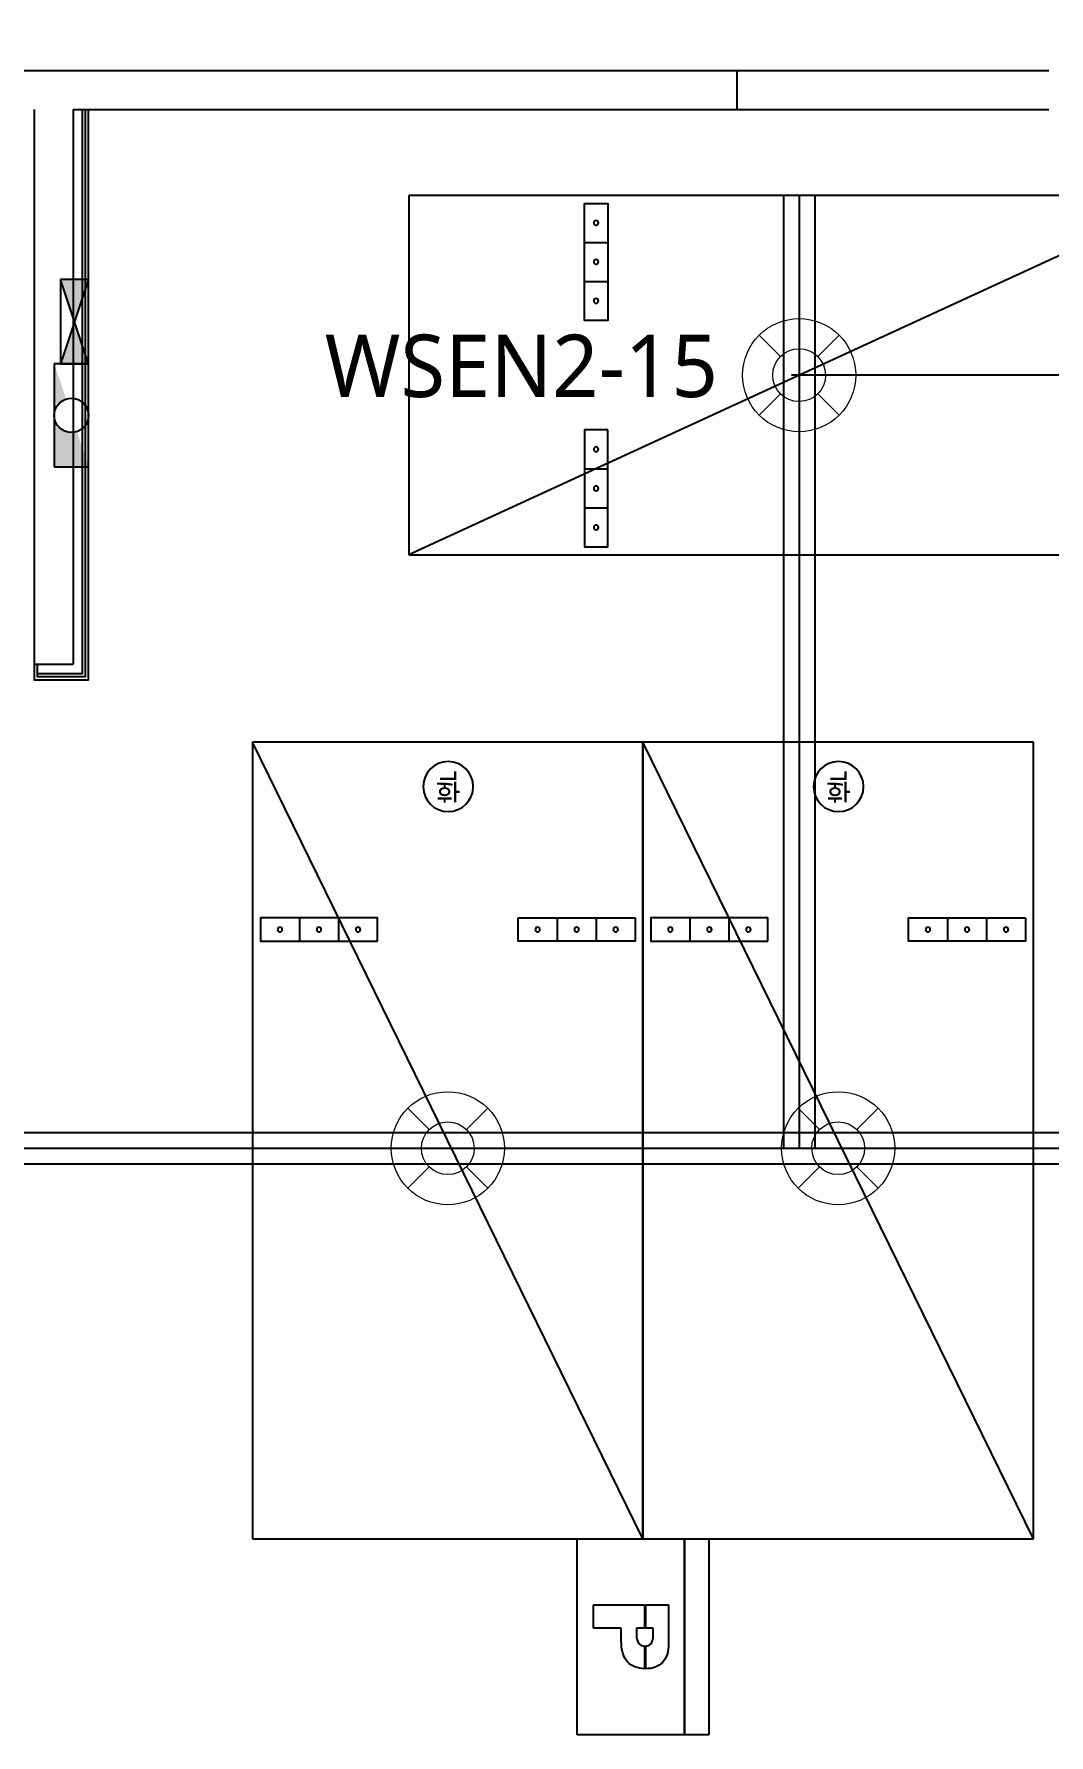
# Model space of a CAD drawing. Header units: millimetres. Extents: x -105683 to 94728, y -31127 to 151123.
# Drawn here: x 73475 to 79975, y 13138 to 24029 of the extents above; entities that cross this region are included whole.
import ezdxf
from ezdxf.enums import TextEntityAlignment as Align

# ---------------------------------------------------------------- set-up
doc = ezdxf.new("R2010")
doc.units = ezdxf.units.MM
doc.linetypes.add('AUDIT_D_080121100638-0', pattern=[0])
for name, color, linetype in [('e-plan', 9, 'Continuous'), ('E-TEXT', 6, 'Continuous'), ('레이스웨이', 3, 'Continuous'), ('만공차등', 6, 'Continuous'), ('유도배선', 6, 'Continuous')]:
    doc.layers.add(name, color=color, linetype=linetype)
doc.layers.add('초음파센서', color=1, linetype='AUDIT_D_080121100638-0', lineweight=13)
doc.styles.add('xr_plan$0$신화문자', font='malgun_0.ttf', dxfattribs={"width": 0.9})
doc.styles.add('Xref-지하1층$0$USUN', font='malgun_0.ttf')

# ---------------------------------------------------------------- blocks, each defined once
blk = doc.blocks.new('xr_plan$0$확장형주차')
at = {"layer": 'e-plan', "linetype": 'Continuous'}
blk.add_line((2500, 5100), (0, 0), dxfattribs=at)
at = {"layer": 'e-plan'}
for p, q in [((0, 0), (0, 5100)), ((0, 5100), (2500, 5100)), ((2500, 5100), (2500, 0)), ((300.0000000102318, 1125.000000008026), (300.0000000102318, 1275.0000000113)), ((550.0000000156887, 1125.000000008026), (550.0000000156887, 1275.0000000113)), ((1950.000000041882, 1125.000000008026), (1950.000000041882, 1275.0000000113)), ((2200.000000047339, 1125.000000008026), (2200.000000047339, 1275.0000000113)), ((2500, 0), (0, 0))]:
    blk.add_line(p, q, dxfattribs=at)
for points in [[(800.0000000211458, 1275.0000000113), (800.0000000211458, 1125.000000008026), (50.00000000477485, 1125.000000008026), (50.00000000477485, 1275.0000000113)], [(2450.000000052796, 1125.000000008026), (2450.000000052796, 1275.0000000113), (1700.000000036425, 1275.0000000113), (1700.000000036425, 1125.000000008026)]]:
    blk.add_lwpolyline(points, close=True, dxfattribs=at)
for centre, radius in [((175.0000000075033, 1200.000000009663), 15.00000000032741), ((425.0000000129602, 1200.000000009663), 15.00000000032741), ((675.0000000184173, 1200.000000009663), 15.00000000032741), ((1825.000000039153, 1200.000000009663), 15.00000000032741), ((2075.000000044611, 1200.000000009663), 15.00000000032741), ((2325.000000050068, 1200.000000009663), 15.00000000032741), ((1252.743302494912, 284.6067593291877), 160)]:
    blk.add_circle(centre, radius, dxfattribs=at)
at = {"layer": 'e-plan', "style": 'xr_plan$0$신화문자', "width": 0.8}
blk.add_text('확', height=160, dxfattribs=at).set_placement((1252.743302494912, 284.6067593291877), align=Align.MIDDLE_CENTER)
blk = doc.blocks.new('xr_plan$0$직각주차')
at = {"layer": 'e-plan'}
for p, q in [((2300, 5000), (0, 0)), ((0, 0), (0, 5000)), ((0, 5000), (2300, 5000)), ((2300, 5000), (2300, 0)), ((300.0000000102318, 1125.000000008026), (300.0000000102318, 1275.0000000113)), ((550.0000000156887, 1125.000000008026), (550.0000000156887, 1275.0000000113)), ((1750.000000041882, 1125.000000008026), (1750.000000041882, 1275.0000000113)), ((2000.000000047339, 1125.000000008026), (2000.000000047339, 1275.0000000113)), ((2300, 0), (0, 0))]:
    blk.add_line(p, q, dxfattribs=at)
for points in [[(800.0000000211458, 1275.0000000113), (800.0000000211458, 1125.000000008026), (50.00000000477485, 1125.000000008026), (50.00000000477485, 1275.0000000113)], [(2250.000000052796, 1125.000000008026), (2250.000000052796, 1275.0000000113), (1500.000000036425, 1275.0000000113), (1500.000000036425, 1125.000000008026)]]:
    blk.add_lwpolyline(points, close=True, dxfattribs=at)
for centre in [(175.0000000075033, 1200.000000009663), (425.0000000129602, 1200.000000009663), (675.0000000184173, 1200.000000009663), (1625.000000039154, 1200.000000009663), (1875.000000044611, 1200.000000009663), (2125.000000050068, 1200.000000009663)]:
    blk.add_circle(centre, 15.00000000032741, dxfattribs=at)
blk = doc.blocks.new('Xref-지하1층')
at = {"layer": 'e-plan', "linetype": 'Continuous'}
h = blk.add_hatch(color=256, dxfattribs=at)
edge = h.paths.add_edge_path()
edge.add_line((77130.00000000003, 33162.19542424427), (77350.00000000003, 33162.19542424427))
edge.add_line((77350.00000000003, 33162.19542424427), (77274.78505426188, 33387.84026145865))
edge.add_arc((77240.00000000003, 33492.19542424427), 110, -251.56505117707923, -71.56505117707741, ccw=False)
edge.add_line((77205.21494573817, 33596.55058702978), (77130.00000000003, 33822.19542424427))
edge.add_line((77130.00000000003, 33822.19542424427), (77130.00000000003, 33162.19542424427))
for p, q in [((64800.00000000003, 35699.9999999998), (81500.00000000003, 35700)), ((81500.00000000003, 35700), (81500.00000000003, 35449.99999999988)), ((76999.99999999898, 35449.99999999988), (77000.00000000003, 31899.99999999988)), ((77250.00000000009, 35449.99999999988), (81500.00000000003, 35449.99999999988)), ((77250.00000000009, 35449.99999999988), (77250.00000000003, 31899.99999999988)), ((77350.00000000003, 33822.19542424427), (77170.00000000003, 34362.19542424427)), ((77350.00000000003, 34362.19542424427), (77170.00000000003, 33822.19542424427)), ((77350.00000000003, 34362.19542424427), (77170.00000000003, 34362.19542424427)), ((77170.00000000003, 34362.19542424427), (77170.00000000003, 33822.19542424427)), ((77350.00000000003, 33822.19542424427), (77350.00000000003, 34362.19542424427)), ((77350.00000000003, 33822.19542424427), (77130.00000000003, 33822.19542424427)), ((77130.00000000003, 33822.19542424427), (77130.00000000003, 33162.19542424427)), ((77170.00000000003, 33822.19542424427), (77350.00000000003, 33822.19542424427)), ((77350.00000000003, 33162.19542424427), (77350.00000000003, 33822.19542424427)), ((77130.00000000003, 33162.19542424427), (77350.00000000003, 33162.19542424427)), ((76999.99999999997, 32100.0000000002), (76999.99999999997, 31900.0000000002)), ((77000.00000000003, 31899.99999999988), (77250.00000000003, 31899.99999999988))]:
    blk.add_line(p, q, dxfattribs=at)
at = {"layer": 'e-plan'}
for p, q in [((81500.00000000003, 35699.99999999988), (83500.00000000003, 35699.99999999988)), ((81500.00000000003, 35449.99999999988), (83500.00000000003, 35449.99999999988))]:
    blk.add_line(p, q, dxfattribs=at)
at = {"layer": 'e-plan', "linetype": 'Continuous'}
for points in [[(77000.00000000003, 31899.99999999988), (77000.00000000003, 31799.99999999985), (77350.00000000003, 31799.99999999985), (77350.00000000009, 35449.99999999988)], [(77020.00000000003, 31839.99999999985), (77310.00000000003, 31839.99999999985), (77310.00000000009, 35449.99999999988)], [(77020.00000000003, 31899.99999999988), (77020.00000000003, 31819.99999999985), (77330.00000000003, 31819.99999999985), (77330.00000000009, 35449.99999999988)]]:
    blk.add_lwpolyline(points, dxfattribs=at)
blk.add_circle((77240.00000000003, 33492.19542424427), 110, dxfattribs=at)
blk.add_solid([(77350.00000000003, 34362.19542424427), (77170.00000000003, 34362.19542424427), (77170.00000000003, 33822.19542424427), (77350.00000000003, 33822.19542424427)], dxfattribs=at)
at = {"layer": 'e-plan', "linetype": 'Continuous', "xscale": -1}
for name, p, rotation in [('xr_plan$0$직각주차', (79400.00000000003, 32599.99999999988), 270), ('xr_plan$0$확장형주차', (78399.99999999724, 31399.99999999988), 180), ('xr_plan$0$확장형주차', (80899.99999999584, 31400.00000000361), 180)]:
    blk.add_blockref(name, p, dxfattribs=dict(at, rotation=rotation))
blk = doc.blocks.new('센서')
at = {"layer": '초음파센서'}
for p, q in [((-256.1917501480202, 255.872396394494), (-119.5570773269283, 119.4077249351831)), ((119.4048484532395, 119.5564764195151), (255.8695194955799, 256.1911495039822)), ((-255.8729968793341, -256.188874524436), (-119.4083258403116, -119.5542014399543)), ((119.5535999427084, -119.4054499556369), (256.1882727624034, -255.8701214149478))]:
    blk.add_line(p, q, dxfattribs=at)
for major_axis, ratio, start_param, end_param in [((-6.1103e-12, 362.0820671227044), 0.999999997505104, 2.801804347482335, 9.08498965466192), ((-0.3386371830511741, 168.9712919898011), 0.999999997519907, 2.862310370331366, 9.145495677510953)]:
    blk.add_ellipse((-0.001738692924845964, 0.001137489773100242), major_axis=major_axis, ratio=ratio, start_param=start_param, end_param=end_param, dxfattribs=at)
blk = doc.blocks.new('만공차등')
at = {"layer": '만공차등', "color": 2}
for p, q in [((256.2185382738709, 772.8010282704608), (1281.100729055703, 772.8010280201212)), ((256.2185383155941, 85.86725710276512), (256.2185383155941, 772.8010282704608)), ((1281.100729055703, 772.8010280201212), (1281.100729055703, 85.86725685242563)), ((1281.100729139149, 646.829827308096), (256.2185382738709, 646.8298275569452)), ((256.2185383155941, 646.8298275569452), (1281.100729097426, 646.829827308096)), ((602.031856457889, 441.6744232246652), (723.9221712127327, 441.6744232246652)), ((602.031856457889, 436.4904232243076), (723.9221712127327, 436.4904232243076)), ((817.0652129247784, 441.6744232246652), (935.2874125763774, 441.6744232246652)), ((817.1001742288469, 436.4904232243076), (935.2049708619713, 436.4904232243076)), ((1281.100729183853, 85.86725685391573), (256.2185383155941, 85.86725710276512))]:
    blk.add_line(p, q, dxfattribs=at)
for points in [[(602.031856457889, 562.7124996656552), (602.031856457889, 562.7124996656552), (803.7536301061511, 562.7124996656552), (803.7536301061511, 562.7124996656552)], [(602.031856457889, 441.6744232246652), (602.031856457889, 509.1963368171826), (602.031856457889, 562.7124996656552), (602.031856457889, 562.7124996656552)], [(803.7536301061511, 562.7124996656552), (847.6877215787767, 562.7124996656552), (880.5936417147517, 552.2647584015502), (902.4713905140757, 531.3692758718505)], [(758.4800846263765, 482.8810407707466), (758.4800846263765, 482.8810407707466), (723.9221712127327, 482.8810407707466), (723.9221712127327, 482.8810407707466)], [(723.9221712127327, 482.8810407707466), (723.9221712127327, 482.8810407707466), (723.9221712127327, 462.6767240667716), (723.9221712127327, 441.6744232246652)], [(804.8251933142542, 470.0222822928799), (796.6098753944037, 478.5947879457847), (781.1615058347583, 482.8810407707466), (758.4800846263765, 482.8810407707466)], [(817.0652129247784, 441.6744232246652), (816.4464652046561, 452.7038494760168), (812.3664586707947, 462.1531358310952), (804.8251933142542, 470.0222822928799)], [(602.031856457889, 169.9845844337716), (602.031856457889, 169.9845844337716), (602.031856457889, 321.6594377497211), (602.031856457889, 436.4904232243076)], [(723.9221712127327, 436.4904232243076), (723.9221712127327, 415.4870259771124), (723.9221712127327, 395.2807486290112), (723.9221712127327, 395.2807486290112)], [(723.9221712127327, 395.2807486290112), (723.9221712127327, 395.2807486290112), (753.6580501928923, 395.2807486290112), (753.6580501928923, 395.2807486290112)], [(753.6580501928923, 395.2807486290112), (777.0538468733431, 395.2807486290112), (793.4844827100633, 399.3437591219321), (802.9499577000737, 407.4697801047936)], [(802.9499577000737, 407.4697801047936), (811.8650966987013, 415.1233428293838), (816.5818355426192, 424.796890536882), (817.1001742288469, 436.4904232243076)], [(935.2049708619713, 436.4904232243076), (934.1114401951432, 399.5476529339328), (922.2179804757236, 370.4520221063867), (899.5245917007327, 349.2035307446495)], [(790.3590900227427, 315.7171805361286), (790.3590900227427, 315.7171805361286), (723.9221712127327, 315.7171805361286), (723.9221712127327, 315.7171805361286)], [(723.9221712127327, 315.7171805361286), (723.9221712127327, 315.7171805361286), (723.9221712127327, 169.9845844337716), (723.9221712127327, 169.9845844337716)], [(899.5245917007327, 349.2035307446495), (875.6823103532195, 326.8792972723022), (839.2938097938893, 315.7171805361286), (790.3590900227427, 315.7171805361286)], [(723.9221712127327, 169.9845844337716), (723.9221712127327, 169.9845844337716), (602.031856457889, 169.9845844337716), (602.031856457889, 169.9845844337716)]]:
    blk.add_open_spline(points, degree=3, dxfattribs=at)
blk.add_open_spline([(902.4713905140757, 531.3692758718505), (924.3491393193602, 510.4737933421508), (935.2880137220025, 480.7379143590106), (935.2880137220025, 442.1616389194503), (935.2880137220025, 441.9990880915897), (935.2878133371472, 441.8366828614843), (935.2874125763774, 441.6744232246652)], degree=3, knots=[0.498977130304911, 0.498977130304911, 0.498977130304911, 0.498977130304911, 0.997954260609822, 0.997954260609822, 0.997954260609822, 1, 1, 1, 1], dxfattribs=at)

msp = doc.modelspace()

# ---------------------------------------------------------------- linework, layer by layer
at = {"layer": '레이스웨이'}
for points in [[(69606.98692986833, 16794.88977559961), (88775.00173869278, 16794.88977559961), (88775.00173869278, 32894.99999995343), (79024.99999999702, 32894.99999995343), (79024.99999999703, 38694.99999996267), (38424.99999999939, 38694.99999999352), (38424.9999999994, 32594.99999995343)], [(69606.98692986833, 16994.88977559961), (88575.00173869276, 16994.88977559961), (88575.00173869278, 32694.99999995343), (78824.99999999703, 32694.99999995343), (78824.99999999703, 38494.99999996283), (38624.99999999939, 38494.99999999338), (38624.9999999994, 32594.99999995343)], [(78274.99999999983, 22994.99999995343), (78274.99999999983, 16894.88977559961)], [(78474.99999999983, 22994.99999995343), (78474.99999999983, 16894.88977559961)]]:
    msp.add_lwpolyline(points, dxfattribs=at)
at = {"layer": '만공차등', "color": 4, "linetype": 'Continuous', "ltscale": 2}
for points in [[(80874.9999999998, 21844.99999964761), (78325.0000019107, 21844.99999964668)], [(77374.99999999521, 14394.99999995716), (77374.99999999431, 16944.99999804632)]]:
    msp.add_lwpolyline(points, dxfattribs=at)
at = {"layer": '유도배선'}
for points in [[(69606.98692986833, 16894.88977559961), (88675.00173869278, 16894.88977559961), (88675.00173869278, 32794.99999995343), (78924.99999999703, 32794.99999995343), (78924.99999999703, 38594.99999996275), (38524.99999999939, 38594.99999999345), (38524.9999999994, 32594.99999995343)], [(78374.99999999983, 22994.99999995343), (78374.99999999983, 16894.88977559961)]]:
    msp.add_lwpolyline(points, dxfattribs=at)

# ---------------------------------------------------------------- block references
at = {"layer": 'e-plan'}
msp.add_blockref('Xref-지하1층', (-3525.000000000233, -11905.00000004668), dxfattribs=at)
at = {"layer": '만공차등', "xscale": 1.226069819647817, "yscale": 1.226069819647817, "zscale": 1.226069819647817, "rotation": 270}
msp.add_blockref('만공차등', (76848.60636540862, 14709.14181702025), dxfattribs=at)
at = {"layer": '초음파센서'}
for p in [(78375.00173869278, 21844.99886250088), (76125.00173868999, 16894.99886250088), (78625.00173868859, 16894.99886250461)]:
    msp.add_blockref('센서', p, dxfattribs=at)

# ---------------------------------------------------------------- texts
at = {"layer": 'E-TEXT', "style": 'Xref-지하1층$0$USUN'}
msp.add_text('WSEN2-15', height=400, dxfattribs=at).set_placement((76595.92126842894, 21904.58428054652), align=Align.MIDDLE_CENTER)

doc.saveas('drawing.dxf')
